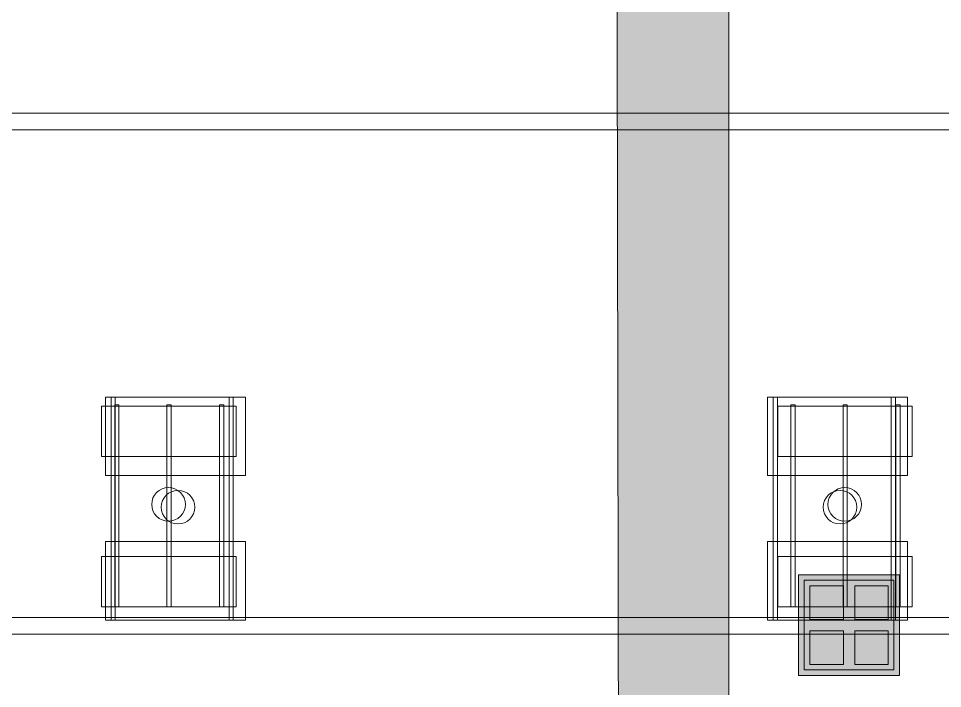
# Model space of a CAD drawing. Header units: inches. Extents: x -10671 to 1761, y -674 to 7170.
# Drawn here: x -3194.6 to -2864.9, y 2515.7 to 2754.8 of the extents above; entities that cross this region are included whole.
import ezdxf

# ---------------------------------------------------------------- set-up
doc = ezdxf.new("R2010")
doc.units = ezdxf.units.IN
doc.header["$LTSCALE"] = 19.2
doc.header["$MEASUREMENT"] = 0
for name, color, linetype, lineweight, true_color in [('DWG-bldg-utility box', 3, 'Continuous', 18, 0x00ff00), ('PDF', 6, 'Continuous', 5, 0xff00ff), ('Venue-Ceiling-HVAC', 7, 'Continuous', 5, 0xbbbbbb), ('Venue-Rigging Steel-High', 7, 'Continuous', 5, 0x800000)]:
    doc.layers.add(name, color=color, linetype=linetype, lineweight=lineweight, true_color=true_color)
doc.layers.add('Venue-Ceiling-Lights', color=7, linetype='Continuous', lineweight=5)
doc.layers.add('Venue-Floor Pockets', color=7, linetype='Continuous', lineweight=5)

# ---------------------------------------------------------------- blocks, each defined once
blk = doc.blocks.new('FLOORBOX')
at = {"layer": 'Venue-Floor Pockets', "linetype": 'Continuous', "lineweight": 0, "true_color": 0xaaaaaa}
blk.add_hatch(color=253, dxfattribs=at).paths.add_polyline_path([(-18, 18), (18, 18), (18, -18), (-18, -18)])
at = {"layer": 'Venue-Floor Pockets', "linetype": 'Continuous', "lineweight": 0, "true_color": 0xbbbbbb}
blk.add_hatch(color=9, dxfattribs=at).paths.add_polyline_path([(-16, 16), (16, 16), (16, -16), (-16, -16)])
at = {"layer": 'Venue-Floor Pockets', "linetype": 'Continuous', "lineweight": 0, "true_color": 0xdddddd}
for points in [[(-14, 14), (-2, 14), (-2, 2), (-14, 2)], [(2, 14), (14, 14), (14, 2), (2, 2)], [(-14, -2), (-2, -2), (-2, -14), (-14, -14)], [(2, -2), (14, -2), (14, -14), (2, -14)]]:
    blk.add_hatch(color=254, dxfattribs=at).paths.add_polyline_path(points)
at = {"layer": 'Venue-Floor Pockets', "color": 7, "linetype": 'Continuous', "lineweight": 5, "flags": 128}
for points in [[(-18, 18), (18, 18), (18, -18), (-18, -18)], [(-16, 16), (16, 16), (16, -16), (-16, -16)], [(-14, 14), (-2, 14), (-2, 2), (-14, 2)], [(2, 14), (14, 14), (14, 2), (2, 2)], [(-14, -2), (-2, -2), (-2, -14), (-14, -14)], [(2, -2), (14, -2), (14, -14), (2, -14)]]:
    blk.add_lwpolyline(points, close=True, dxfattribs=at)
blk = doc.blocks.new('Group-1479-1')
at = {"layer": 'PDF'}
for points, invisible_edges in [([(-2905.7, 2582.54, 398), (-2905.36, 2583.67, 398), (-2904.05, 2585.61, 398), (-2905.7, 2582.54, 398)], 14), ([(-2904.8, 2578.04, 398), (-2905.7, 2582.54, 398), (-2904.05, 2585.61, 398), (-2904.8, 2578.04, 398)], 15), ([(-2904.05, 2585.61, 388), (-2905.36, 2583.67, 388), (-2905.7, 2582.54, 388), (-2904.05, 2585.61, 388)], 13), ([(-2904.05, 2585.61, 388), (-2905.7, 2582.54, 388), (-2904.8, 2578.04, 388), (-2904.05, 2585.61, 388)], 15), ([(-2905.36, 2583.67, 398), (-2904.8, 2584.7, 398), (-2904.05, 2585.61, 398), (-2905.36, 2583.67, 398)], 12), ([(-2904.05, 2585.61, 388), (-2904.8, 2584.7, 388), (-2905.36, 2583.67, 388), (-2904.05, 2585.61, 388)], 12), ([(-2904.8, 2578.04, 398), (-2904.05, 2585.61, 398), (-2895.57, 2585.61, 398), (-2904.8, 2578.04, 398)], 15), ([(-2895.57, 2585.61, 398), (-2894.82, 2578.04, 398), (-2904.8, 2578.04, 398), (-2895.57, 2585.61, 398)], 15), ([(-2904.05, 2585.61, 388), (-2904.8, 2578.04, 388), (-2894.82, 2578.04, 388), (-2904.05, 2585.61, 388)], 15), ([(-2904.05, 2585.61, 398), (-2902.11, 2586.91, 398), (-2899.81, 2587.37, 398), (-2904.05, 2585.61, 398)], 15), ([(-2904.05, 2585.61, 398), (-2899.81, 2587.37, 398), (-2895.57, 2585.61, 398), (-2904.05, 2585.61, 398)], 15), ([(-2899.81, 2587.37, 388), (-2902.11, 2586.91, 388), (-2904.05, 2585.61, 388), (-2899.81, 2587.37, 388)], 15), ([(-2895.57, 2585.61, 388), (-2899.81, 2587.37, 388), (-2904.05, 2585.61, 388), (-2895.57, 2585.61, 388)], 15), ([(-2904.05, 2585.61, 398), (-2903.15, 2586.36, 398), (-2902.11, 2586.91, 398), (-2904.05, 2585.61, 398)], 12), ([(-2902.11, 2586.91, 388), (-2903.15, 2586.36, 388), (-2904.05, 2585.61, 388), (-2902.11, 2586.91, 388)], 12), ([(-2894.82, 2578.04, 388), (-2895.57, 2585.61, 388), (-2904.05, 2585.61, 388), (-2894.82, 2578.04, 388)], 15), ([(-2902.11, 2586.91, 398), (-2900.98, 2587.26, 398), (-2899.81, 2587.37, 398), (-2902.11, 2586.91, 398)], 12), ([(-2899.81, 2587.37, 388), (-2900.98, 2587.26, 388), (-2902.11, 2586.91, 388), (-2899.81, 2587.37, 388)], 12), ([(-2899.81, 2587.37, 398), (-2898.64, 2587.26, 398), (-2896.48, 2586.36, 398), (-2899.81, 2587.37, 398)], 14), ([(-2899.81, 2587.37, 398), (-2896.48, 2586.36, 398), (-2895.57, 2585.61, 398), (-2899.81, 2587.37, 398)], 13), ([(-2896.48, 2586.36, 388), (-2898.64, 2587.26, 388), (-2899.81, 2587.37, 388), (-2896.48, 2586.36, 388)], 13), ([(-2895.57, 2585.61, 388), (-2896.48, 2586.36, 388), (-2899.81, 2587.37, 388), (-2895.57, 2585.61, 388)], 14), ([(-2898.64, 2587.26, 398), (-2897.52, 2586.91, 398), (-2896.48, 2586.36, 398), (-2898.64, 2587.26, 398)], 12), ([(-2896.48, 2586.36, 388), (-2897.52, 2586.91, 388), (-2898.64, 2587.26, 388), (-2896.48, 2586.36, 388)], 12), ([(-2895.57, 2585.61, 398), (-2894.82, 2584.7, 398), (-2894.27, 2583.67, 398), (-2895.57, 2585.61, 398)], 12), ([(-2895.57, 2585.61, 398), (-2894.27, 2583.67, 398), (-2893.93, 2582.54, 398), (-2895.57, 2585.61, 398)], 13), ([(-2895.57, 2585.61, 398), (-2893.93, 2582.54, 398), (-2894.82, 2578.04, 398), (-2895.57, 2585.61, 398)], 15), ([(-2894.27, 2583.67, 388), (-2894.82, 2584.7, 388), (-2895.57, 2585.61, 388), (-2894.27, 2583.67, 388)], 12), ([(-2893.93, 2582.54, 388), (-2894.27, 2583.67, 388), (-2895.57, 2585.61, 388), (-2893.93, 2582.54, 388)], 14), ([(-2894.82, 2578.04, 388), (-2893.93, 2582.54, 388), (-2895.57, 2585.61, 388), (-2894.82, 2578.04, 388)], 15), ([(-2905.7, 2580.2, 398), (-2905.81, 2581.37, 398), (-2905.7, 2582.54, 398), (-2905.7, 2580.2, 398)], 12), ([(-2905.7, 2582.54, 388), (-2905.81, 2581.37, 388), (-2905.7, 2580.2, 388), (-2905.7, 2582.54, 388)], 12), ([(-2904.8, 2578.04, 398), (-2905.7, 2580.2, 398), (-2905.7, 2582.54, 398), (-2904.8, 2578.04, 398)], 15), ([(-2905.7, 2582.54, 388), (-2905.7, 2580.2, 388), (-2904.8, 2578.04, 388), (-2905.7, 2582.54, 388)], 15), ([(-2893.93, 2582.54, 398), (-2893.93, 2580.2, 398), (-2894.82, 2578.04, 398), (-2893.93, 2582.54, 398)], 15), ([(-2894.82, 2578.04, 388), (-2893.93, 2580.2, 388), (-2893.93, 2582.54, 388), (-2894.82, 2578.04, 388)], 15), ([(-2893.93, 2582.54, 398), (-2893.81, 2581.37, 398), (-2893.93, 2580.2, 398), (-2893.93, 2582.54, 398)], 12), ([(-2893.93, 2580.2, 388), (-2893.81, 2581.37, 388), (-2893.93, 2582.54, 388), (-2893.93, 2580.2, 388)], 12), ([(-2904.8, 2578.04, 398), (-2905.36, 2579.07, 398), (-2905.7, 2580.2, 398), (-2904.8, 2578.04, 398)], 12), ([(-2905.7, 2580.2, 388), (-2905.36, 2579.07, 388), (-2904.8, 2578.04, 388), (-2905.7, 2580.2, 388)], 12), ([(-2893.93, 2580.2, 398), (-2894.27, 2579.07, 398), (-2894.82, 2578.04, 398), (-2893.93, 2580.2, 398)], 12), ([(-2894.82, 2578.04, 388), (-2894.27, 2579.07, 388), (-2893.93, 2580.2, 388), (-2894.82, 2578.04, 388)], 12), ([(-2903.15, 2576.38, 398), (-2904.05, 2577.13, 398), (-2904.8, 2578.04, 398), (-2903.15, 2576.38, 398)], 12), ([(-2899.81, 2575.37, 398), (-2903.15, 2576.38, 398), (-2904.8, 2578.04, 398), (-2899.81, 2575.37, 398)], 15), ([(-2894.82, 2578.04, 398), (-2899.81, 2575.37, 398), (-2904.8, 2578.04, 398), (-2894.82, 2578.04, 398)], 15), ([(-2904.8, 2578.04, 388), (-2904.05, 2577.13, 388), (-2903.15, 2576.38, 388), (-2904.8, 2578.04, 388)], 12), ([(-2904.8, 2578.04, 388), (-2903.15, 2576.38, 388), (-2899.81, 2575.37, 388), (-2904.8, 2578.04, 388)], 15), ([(-2904.8, 2578.04, 388), (-2899.81, 2575.37, 388), (-2894.82, 2578.04, 388), (-2904.8, 2578.04, 388)], 15), ([(-2899.81, 2575.37, 398), (-2902.11, 2575.83, 398), (-2903.15, 2576.38, 398), (-2899.81, 2575.37, 398)], 13), ([(-2903.15, 2576.38, 388), (-2902.11, 2575.83, 388), (-2899.81, 2575.37, 388), (-2903.15, 2576.38, 388)], 14), ([(-2899.81, 2575.37, 398), (-2900.98, 2575.49, 398), (-2902.11, 2575.83, 398), (-2899.81, 2575.37, 398)], 12), ([(-2902.11, 2575.83, 388), (-2900.98, 2575.49, 388), (-2899.81, 2575.37, 388), (-2902.11, 2575.83, 388)], 12), ([(-2894.82, 2578.04, 398), (-2896.48, 2576.38, 398), (-2899.81, 2575.37, 398), (-2894.82, 2578.04, 398)], 15), ([(-2899.81, 2575.37, 388), (-2896.48, 2576.38, 388), (-2894.82, 2578.04, 388), (-2899.81, 2575.37, 388)], 15), ([(-2896.48, 2576.38, 398), (-2898.64, 2575.49, 398), (-2899.81, 2575.37, 398), (-2896.48, 2576.38, 398)], 13), ([(-2899.81, 2575.37, 388), (-2898.64, 2575.49, 388), (-2896.48, 2576.38, 388), (-2899.81, 2575.37, 388)], 14), ([(-2896.48, 2576.38, 398), (-2897.52, 2575.83, 398), (-2898.64, 2575.49, 398), (-2896.48, 2576.38, 398)], 12), ([(-2898.64, 2575.49, 388), (-2897.52, 2575.83, 388), (-2896.48, 2576.38, 388), (-2898.64, 2575.49, 388)], 12), ([(-2894.82, 2578.04, 398), (-2895.57, 2577.13, 398), (-2896.48, 2576.38, 398), (-2894.82, 2578.04, 398)], 12), ([(-2896.48, 2576.38, 388), (-2895.57, 2577.13, 388), (-2894.82, 2578.04, 388), (-2896.48, 2576.38, 388)], 12)]:
    blk.add_3dface(points, dxfattribs=dict(at, invisible_edges=invisible_edges))
for points in [[(-2904.8, 2584.7, 388), (-2904.8, 2584.7, 398), (-2904.05, 2585.61, 398), (-2904.05, 2585.61, 388)], [(-2904.05, 2585.61, 388), (-2904.05, 2585.61, 398), (-2903.15, 2586.36, 398), (-2903.15, 2586.36, 388)], [(-2903.15, 2586.36, 388), (-2903.15, 2586.36, 398), (-2902.11, 2586.91, 398), (-2902.11, 2586.91, 388)], [(-2902.11, 2586.91, 388), (-2902.11, 2586.91, 398), (-2900.98, 2587.26, 398), (-2900.98, 2587.26, 388)], [(-2900.98, 2587.26, 388), (-2900.98, 2587.26, 398), (-2899.81, 2587.37, 398), (-2899.81, 2587.37, 388)], [(-2899.81, 2587.37, 388), (-2899.81, 2587.37, 398), (-2898.64, 2587.26, 398), (-2898.64, 2587.26, 388)], [(-2898.64, 2587.26, 388), (-2898.64, 2587.26, 398), (-2897.52, 2586.91, 398), (-2897.52, 2586.91, 388)], [(-2897.52, 2586.91, 388), (-2897.52, 2586.91, 398), (-2896.48, 2586.36, 398), (-2896.48, 2586.36, 388)], [(-2896.48, 2586.36, 388), (-2896.48, 2586.36, 398), (-2895.57, 2585.61, 398), (-2895.57, 2585.61, 388)], [(-2895.57, 2585.61, 388), (-2895.57, 2585.61, 398), (-2894.82, 2584.7, 398), (-2894.82, 2584.7, 388)], [(-2905.81, 2581.37, 388), (-2905.81, 2581.37, 398), (-2905.7, 2582.54, 398), (-2905.7, 2582.54, 388)], [(-2905.7, 2582.54, 388), (-2905.7, 2582.54, 398), (-2905.36, 2583.67, 398), (-2905.36, 2583.67, 388)], [(-2905.36, 2583.67, 388), (-2905.36, 2583.67, 398), (-2904.8, 2584.7, 398), (-2904.8, 2584.7, 388)], [(-2894.82, 2584.7, 388), (-2894.82, 2584.7, 398), (-2894.27, 2583.67, 398), (-2894.27, 2583.67, 388)], [(-2894.27, 2583.67, 388), (-2894.27, 2583.67, 398), (-2893.93, 2582.54, 398), (-2893.93, 2582.54, 388)], [(-2893.93, 2582.54, 388), (-2893.93, 2582.54, 398), (-2893.81, 2581.37, 398), (-2893.81, 2581.37, 388)], [(-2905.7, 2580.2, 388), (-2905.7, 2580.2, 398), (-2905.81, 2581.37, 398), (-2905.81, 2581.37, 388)], [(-2905.36, 2579.07, 388), (-2905.36, 2579.07, 398), (-2905.7, 2580.2, 398), (-2905.7, 2580.2, 388)], [(-2904.8, 2578.04, 388), (-2904.8, 2578.04, 398), (-2905.36, 2579.07, 398), (-2905.36, 2579.07, 388)], [(-2894.27, 2579.07, 388), (-2894.27, 2579.07, 398), (-2894.82, 2578.04, 398), (-2894.82, 2578.04, 388)], [(-2893.93, 2580.2, 388), (-2893.93, 2580.2, 398), (-2894.27, 2579.07, 398), (-2894.27, 2579.07, 388)], [(-2893.81, 2581.37, 388), (-2893.81, 2581.37, 398), (-2893.93, 2580.2, 398), (-2893.93, 2580.2, 388)], [(-2904.05, 2577.13, 388), (-2904.05, 2577.13, 398), (-2904.8, 2578.04, 398), (-2904.8, 2578.04, 388)], [(-2903.15, 2576.38, 388), (-2903.15, 2576.38, 398), (-2904.05, 2577.13, 398), (-2904.05, 2577.13, 388)], [(-2902.11, 2575.83, 388), (-2902.11, 2575.83, 398), (-2903.15, 2576.38, 398), (-2903.15, 2576.38, 388)], [(-2900.98, 2575.49, 388), (-2900.98, 2575.49, 398), (-2902.11, 2575.83, 398), (-2902.11, 2575.83, 388)], [(-2899.81, 2575.37, 388), (-2899.81, 2575.37, 398), (-2900.98, 2575.49, 398), (-2900.98, 2575.49, 388)], [(-2898.64, 2575.49, 388), (-2898.64, 2575.49, 398), (-2899.81, 2575.37, 398), (-2899.81, 2575.37, 388)], [(-2897.52, 2575.83, 388), (-2897.52, 2575.83, 398), (-2898.64, 2575.49, 398), (-2898.64, 2575.49, 388)], [(-2896.48, 2576.38, 388), (-2896.48, 2576.38, 398), (-2897.52, 2575.83, 398), (-2897.52, 2575.83, 388)], [(-2895.57, 2577.13, 388), (-2895.57, 2577.13, 398), (-2896.48, 2576.38, 398), (-2896.48, 2576.38, 388)], [(-2894.82, 2578.04, 388), (-2894.82, 2578.04, 398), (-2895.57, 2577.13, 398), (-2895.57, 2577.13, 388)]]:
    blk.add_3dface(points, dxfattribs=at)
blk = doc.blocks.new('Group-1480-1')
at = {"layer": 'PDF'}
for points in [[(-2923.69, 2616.47, 393.91), (-2923.69, 2616.47, 397.91), (-2875.69, 2616.47, 397.91), (-2875.69, 2616.47, 393.91)], [(-2923.69, 2598.47, 393.91), (-2923.69, 2598.47, 397.91), (-2923.69, 2616.47, 397.91), (-2923.69, 2616.47, 393.91)], [(-2875.69, 2616.47, 397.91), (-2923.69, 2616.47, 397.91), (-2923.69, 2598.47, 397.91), (-2875.69, 2598.47, 397.91)], [(-2875.69, 2598.47, 393.91), (-2923.69, 2598.47, 393.91), (-2923.69, 2616.47, 393.91), (-2875.69, 2616.47, 393.91)], [(-2875.69, 2616.47, 393.91), (-2875.69, 2616.47, 397.91), (-2875.69, 2598.47, 397.91), (-2875.69, 2598.47, 393.91)], [(-2875.69, 2598.47, 393.91), (-2875.69, 2598.47, 397.91), (-2923.69, 2598.47, 397.91), (-2923.69, 2598.47, 393.91)]]:
    blk.add_3dface(points, dxfattribs=at)
blk = doc.blocks.new('Group-1481-1')
at = {"layer": 'PDF'}
for points in [[(-2881.58, 2616.87, 397.97), (-2881.58, 2616.87, 398.97), (-2880.08, 2616.87, 398.97), (-2880.08, 2616.87, 397.97)], [(-2881.58, 2544.87, 397.97), (-2881.58, 2544.87, 398.97), (-2881.58, 2616.87, 398.97), (-2881.58, 2616.87, 397.97)], [(-2880.08, 2616.87, 398.97), (-2881.58, 2616.87, 398.97), (-2881.58, 2544.87, 398.97), (-2880.08, 2544.87, 398.97)], [(-2880.08, 2544.87, 397.97), (-2881.58, 2544.87, 397.97), (-2881.58, 2616.87, 397.97), (-2880.08, 2616.87, 397.97)], [(-2880.08, 2616.87, 397.97), (-2880.08, 2616.87, 398.97), (-2880.08, 2544.87, 398.97), (-2880.08, 2544.87, 397.97)], [(-2880.08, 2544.87, 397.97), (-2880.08, 2544.87, 398.97), (-2881.58, 2544.87, 398.97), (-2881.58, 2544.87, 397.97)]]:
    blk.add_3dface(points, dxfattribs=at)
blk = doc.blocks.new('Group-1482-1')
at = {"layer": 'PDF'}
for points in [[(-2900.4, 2616.87, 397.97), (-2900.4, 2616.87, 398.97), (-2898.9, 2616.87, 398.97), (-2898.9, 2616.87, 397.97)], [(-2900.4, 2544.87, 397.97), (-2900.4, 2544.87, 398.97), (-2900.4, 2616.87, 398.97), (-2900.4, 2616.87, 397.97)], [(-2898.9, 2616.87, 398.97), (-2900.4, 2616.87, 398.97), (-2900.4, 2544.87, 398.97), (-2898.9, 2544.87, 398.97)], [(-2898.9, 2544.87, 397.97), (-2900.4, 2544.87, 397.97), (-2900.4, 2616.87, 397.97), (-2898.9, 2616.87, 397.97)], [(-2898.9, 2616.87, 397.97), (-2898.9, 2616.87, 398.97), (-2898.9, 2544.87, 398.97), (-2898.9, 2544.87, 397.97)], [(-2898.9, 2544.87, 397.97), (-2898.9, 2544.87, 398.97), (-2900.4, 2544.87, 398.97), (-2900.4, 2544.87, 397.97)]]:
    blk.add_3dface(points, dxfattribs=at)
blk = doc.blocks.new('Group-1483-1')
at = {"layer": 'PDF'}
for points in [[(-2919, 2616.87, 397.97), (-2919, 2616.87, 398.97), (-2917.5, 2616.87, 398.97), (-2917.5, 2616.87, 397.97)], [(-2919, 2544.87, 397.97), (-2919, 2544.87, 398.97), (-2919, 2616.87, 398.97), (-2919, 2616.87, 397.97)], [(-2917.5, 2616.87, 398.97), (-2919, 2616.87, 398.97), (-2919, 2544.87, 398.97), (-2917.5, 2544.87, 398.97)], [(-2917.5, 2544.87, 397.97), (-2919, 2544.87, 397.97), (-2919, 2616.87, 397.97), (-2917.5, 2616.87, 397.97)], [(-2917.5, 2616.87, 397.97), (-2917.5, 2616.87, 398.97), (-2917.5, 2544.87, 398.97), (-2917.5, 2544.87, 397.97)], [(-2917.5, 2544.87, 397.97), (-2917.5, 2544.87, 398.97), (-2919, 2544.87, 398.97), (-2919, 2544.87, 397.97)]]:
    blk.add_3dface(points, dxfattribs=at)
blk = doc.blocks.new('Group-1484-1')
at = {"layer": 'PDF'}
for points in [[(-2923.69, 2562.84, 393.91), (-2923.69, 2562.84, 397.91), (-2875.69, 2562.84, 397.91), (-2875.69, 2562.84, 393.91)], [(-2923.69, 2544.84, 393.91), (-2923.69, 2544.84, 397.91), (-2923.69, 2562.84, 397.91), (-2923.69, 2562.84, 393.91)], [(-2875.69, 2562.84, 397.91), (-2923.69, 2562.84, 397.91), (-2923.69, 2544.84, 397.91), (-2875.69, 2544.84, 397.91)], [(-2875.69, 2544.84, 393.91), (-2923.69, 2544.84, 393.91), (-2923.69, 2562.84, 393.91), (-2875.69, 2562.84, 393.91)], [(-2875.69, 2562.84, 393.91), (-2875.69, 2562.84, 397.91), (-2875.69, 2544.84, 397.91), (-2875.69, 2544.84, 393.91)], [(-2875.69, 2544.84, 393.91), (-2875.69, 2544.84, 397.91), (-2923.69, 2544.84, 397.91), (-2923.69, 2544.84, 393.91)]]:
    blk.add_3dface(points, dxfattribs=at)
blk = doc.blocks.new('Group-1485-1')
at = {"layer": 'PDF'}
for name in ['Group-1480-1', 'Group-1483-1', 'Group-1482-1', 'Group-1481-1', 'Group-1479-1', 'Group-1484-1']:
    blk.add_blockref(name, (0, 0), dxfattribs=at)
blk = doc.blocks.new('Group-1563-1')
at = {"layer": 'PDF'}
for points, invisible_edges in [([(-3142.25, 2587.26, 388), (-3145.32, 2585.61, 388), (-3146.96, 2582.54, 388), (-3142.25, 2587.26, 388)], 15), ([(-3136.83, 2585.61, 388), (-3142.25, 2587.26, 388), (-3146.96, 2582.54, 388), (-3136.83, 2585.61, 388)], 15), ([(-3146.96, 2582.54, 398), (-3146.62, 2583.67, 398), (-3145.32, 2585.61, 398), (-3146.96, 2582.54, 398)], 14), ([(-3146.07, 2578.04, 398), (-3146.96, 2582.54, 398), (-3145.32, 2585.61, 398), (-3146.07, 2578.04, 398)], 15), ([(-3145.32, 2585.61, 388), (-3146.62, 2583.67, 388), (-3146.96, 2582.54, 388), (-3145.32, 2585.61, 388)], 13), ([(-3136.09, 2578.04, 388), (-3136.83, 2585.61, 388), (-3146.96, 2582.54, 388), (-3136.09, 2578.04, 388)], 15), ([(-3146.62, 2583.67, 398), (-3146.07, 2584.7, 398), (-3145.32, 2585.61, 398), (-3146.62, 2583.67, 398)], 12), ([(-3145.32, 2585.61, 388), (-3146.07, 2584.7, 388), (-3146.62, 2583.67, 388), (-3145.32, 2585.61, 388)], 12), ([(-3146.07, 2578.04, 398), (-3145.32, 2585.61, 398), (-3135.19, 2582.54, 398), (-3146.07, 2578.04, 398)], 15), ([(-3145.32, 2585.61, 398), (-3143.37, 2586.91, 398), (-3139.91, 2587.26, 398), (-3145.32, 2585.61, 398)], 15), ([(-3145.32, 2585.61, 398), (-3139.91, 2587.26, 398), (-3135.19, 2582.54, 398), (-3145.32, 2585.61, 398)], 15), ([(-3142.25, 2587.26, 388), (-3143.37, 2586.91, 388), (-3145.32, 2585.61, 388), (-3142.25, 2587.26, 388)], 14), ([(-3145.32, 2585.61, 398), (-3144.41, 2586.36, 398), (-3143.37, 2586.91, 398), (-3145.32, 2585.61, 398)], 12), ([(-3143.37, 2586.91, 388), (-3144.41, 2586.36, 388), (-3145.32, 2585.61, 388), (-3143.37, 2586.91, 388)], 12), ([(-3143.37, 2586.91, 398), (-3142.25, 2587.26, 398), (-3139.91, 2587.26, 398), (-3143.37, 2586.91, 398)], 14), ([(-3142.25, 2587.26, 398), (-3141.08, 2587.37, 398), (-3139.91, 2587.26, 398), (-3142.25, 2587.26, 398)], 12), ([(-3139.91, 2587.26, 388), (-3141.08, 2587.37, 388), (-3142.25, 2587.26, 388), (-3139.91, 2587.26, 388)], 12), ([(-3138.78, 2586.91, 388), (-3139.91, 2587.26, 388), (-3142.25, 2587.26, 388), (-3138.78, 2586.91, 388)], 14), ([(-3136.83, 2585.61, 388), (-3138.78, 2586.91, 388), (-3142.25, 2587.26, 388), (-3136.83, 2585.61, 388)], 15), ([(-3139.91, 2587.26, 398), (-3138.78, 2586.91, 398), (-3136.83, 2585.61, 398), (-3139.91, 2587.26, 398)], 14), ([(-3139.91, 2587.26, 398), (-3136.83, 2585.61, 398), (-3135.19, 2582.54, 398), (-3139.91, 2587.26, 398)], 15), ([(-3138.78, 2586.91, 398), (-3137.74, 2586.36, 398), (-3136.83, 2585.61, 398), (-3138.78, 2586.91, 398)], 12), ([(-3136.83, 2585.61, 388), (-3137.74, 2586.36, 388), (-3138.78, 2586.91, 388), (-3136.83, 2585.61, 388)], 12), ([(-3136.83, 2585.61, 398), (-3136.09, 2584.7, 398), (-3135.53, 2583.67, 398), (-3136.83, 2585.61, 398)], 12), ([(-3136.83, 2585.61, 398), (-3135.53, 2583.67, 398), (-3135.19, 2582.54, 398), (-3136.83, 2585.61, 398)], 13), ([(-3135.53, 2583.67, 388), (-3136.09, 2584.7, 388), (-3136.83, 2585.61, 388), (-3135.53, 2583.67, 388)], 12), ([(-3135.19, 2582.54, 388), (-3135.53, 2583.67, 388), (-3136.83, 2585.61, 388), (-3135.19, 2582.54, 388)], 14), ([(-3136.09, 2578.04, 388), (-3135.19, 2582.54, 388), (-3136.83, 2585.61, 388), (-3136.09, 2578.04, 388)], 15), ([(-3146.96, 2580.2, 398), (-3147.08, 2581.37, 398), (-3146.96, 2582.54, 398), (-3146.96, 2580.2, 398)], 12), ([(-3146.96, 2582.54, 388), (-3147.08, 2581.37, 388), (-3146.96, 2580.2, 388), (-3146.96, 2582.54, 388)], 12), ([(-3146.07, 2578.04, 398), (-3146.96, 2580.2, 398), (-3146.96, 2582.54, 398), (-3146.07, 2578.04, 398)], 15), ([(-3146.96, 2582.54, 388), (-3146.96, 2580.2, 388), (-3146.07, 2578.04, 388), (-3146.96, 2582.54, 388)], 15), ([(-3146.96, 2582.54, 388), (-3146.07, 2578.04, 388), (-3144.41, 2576.38, 388), (-3146.96, 2582.54, 388)], 15), ([(-3146.96, 2582.54, 388), (-3144.41, 2576.38, 388), (-3136.09, 2578.04, 388), (-3146.96, 2582.54, 388)], 15), ([(-3135.19, 2582.54, 398), (-3137.74, 2576.38, 398), (-3146.07, 2578.04, 398), (-3135.19, 2582.54, 398)], 15), ([(-3135.19, 2582.54, 398), (-3136.09, 2578.04, 398), (-3137.74, 2576.38, 398), (-3135.19, 2582.54, 398)], 15), ([(-3135.19, 2582.54, 398), (-3135.19, 2580.2, 398), (-3136.09, 2578.04, 398), (-3135.19, 2582.54, 398)], 15), ([(-3136.09, 2578.04, 388), (-3135.19, 2580.2, 388), (-3135.19, 2582.54, 388), (-3136.09, 2578.04, 388)], 15), ([(-3135.19, 2582.54, 398), (-3135.08, 2581.37, 398), (-3135.19, 2580.2, 398), (-3135.19, 2582.54, 398)], 12), ([(-3135.19, 2580.2, 388), (-3135.08, 2581.37, 388), (-3135.19, 2582.54, 388), (-3135.19, 2580.2, 388)], 12), ([(-3146.07, 2578.04, 398), (-3146.62, 2579.07, 398), (-3146.96, 2580.2, 398), (-3146.07, 2578.04, 398)], 12), ([(-3146.96, 2580.2, 388), (-3146.62, 2579.07, 388), (-3146.07, 2578.04, 388), (-3146.96, 2580.2, 388)], 12), ([(-3135.19, 2580.2, 398), (-3135.53, 2579.07, 398), (-3136.09, 2578.04, 398), (-3135.19, 2580.2, 398)], 12), ([(-3136.09, 2578.04, 388), (-3135.53, 2579.07, 388), (-3135.19, 2580.2, 388), (-3136.09, 2578.04, 388)], 12), ([(-3144.41, 2576.38, 398), (-3145.32, 2577.13, 398), (-3146.07, 2578.04, 398), (-3144.41, 2576.38, 398)], 12), ([(-3142.25, 2575.49, 398), (-3144.41, 2576.38, 398), (-3146.07, 2578.04, 398), (-3142.25, 2575.49, 398)], 15), ([(-3137.74, 2576.38, 398), (-3142.25, 2575.49, 398), (-3146.07, 2578.04, 398), (-3137.74, 2576.38, 398)], 15), ([(-3146.07, 2578.04, 388), (-3145.32, 2577.13, 388), (-3144.41, 2576.38, 388), (-3146.07, 2578.04, 388)], 12), ([(-3144.41, 2576.38, 388), (-3139.91, 2575.49, 388), (-3136.09, 2578.04, 388), (-3144.41, 2576.38, 388)], 15), ([(-3142.25, 2575.49, 398), (-3143.37, 2575.83, 398), (-3144.41, 2576.38, 398), (-3142.25, 2575.49, 398)], 12), ([(-3144.41, 2576.38, 388), (-3143.37, 2575.83, 388), (-3142.25, 2575.49, 388), (-3144.41, 2576.38, 388)], 12), ([(-3144.41, 2576.38, 388), (-3142.25, 2575.49, 388), (-3139.91, 2575.49, 388), (-3144.41, 2576.38, 388)], 15), ([(-3137.74, 2576.38, 398), (-3139.91, 2575.49, 398), (-3142.25, 2575.49, 398), (-3137.74, 2576.38, 398)], 15), ([(-3139.91, 2575.49, 398), (-3141.08, 2575.37, 398), (-3142.25, 2575.49, 398), (-3139.91, 2575.49, 398)], 12), ([(-3142.25, 2575.49, 388), (-3141.08, 2575.37, 388), (-3139.91, 2575.49, 388), (-3142.25, 2575.49, 388)], 12), ([(-3139.91, 2575.49, 388), (-3137.74, 2576.38, 388), (-3136.09, 2578.04, 388), (-3139.91, 2575.49, 388)], 15), ([(-3137.74, 2576.38, 398), (-3138.78, 2575.83, 398), (-3139.91, 2575.49, 398), (-3137.74, 2576.38, 398)], 12), ([(-3139.91, 2575.49, 388), (-3138.78, 2575.83, 388), (-3137.74, 2576.38, 388), (-3139.91, 2575.49, 388)], 12), ([(-3136.09, 2578.04, 398), (-3136.83, 2577.13, 398), (-3137.74, 2576.38, 398), (-3136.09, 2578.04, 398)], 12), ([(-3137.74, 2576.38, 388), (-3136.83, 2577.13, 388), (-3136.09, 2578.04, 388), (-3137.74, 2576.38, 388)], 12)]:
    blk.add_3dface(points, dxfattribs=dict(at, invisible_edges=invisible_edges))
for points in [[(-3146.07, 2584.7, 388), (-3146.07, 2584.7, 398), (-3145.32, 2585.61, 398), (-3145.32, 2585.61, 388)], [(-3145.32, 2585.61, 388), (-3145.32, 2585.61, 398), (-3144.41, 2586.36, 398), (-3144.41, 2586.36, 388)], [(-3144.41, 2586.36, 388), (-3144.41, 2586.36, 398), (-3143.37, 2586.91, 398), (-3143.37, 2586.91, 388)], [(-3143.37, 2586.91, 388), (-3143.37, 2586.91, 398), (-3142.25, 2587.26, 398), (-3142.25, 2587.26, 388)], [(-3142.25, 2587.26, 388), (-3142.25, 2587.26, 398), (-3141.08, 2587.37, 398), (-3141.08, 2587.37, 388)], [(-3141.08, 2587.37, 388), (-3141.08, 2587.37, 398), (-3139.91, 2587.26, 398), (-3139.91, 2587.26, 388)], [(-3139.91, 2587.26, 388), (-3139.91, 2587.26, 398), (-3138.78, 2586.91, 398), (-3138.78, 2586.91, 388)], [(-3138.78, 2586.91, 388), (-3138.78, 2586.91, 398), (-3137.74, 2586.36, 398), (-3137.74, 2586.36, 388)], [(-3137.74, 2586.36, 388), (-3137.74, 2586.36, 398), (-3136.83, 2585.61, 398), (-3136.83, 2585.61, 388)], [(-3136.83, 2585.61, 388), (-3136.83, 2585.61, 398), (-3136.09, 2584.7, 398), (-3136.09, 2584.7, 388)], [(-3147.08, 2581.37, 388), (-3147.08, 2581.37, 398), (-3146.96, 2582.54, 398), (-3146.96, 2582.54, 388)], [(-3146.96, 2582.54, 388), (-3146.96, 2582.54, 398), (-3146.62, 2583.67, 398), (-3146.62, 2583.67, 388)], [(-3146.62, 2583.67, 388), (-3146.62, 2583.67, 398), (-3146.07, 2584.7, 398), (-3146.07, 2584.7, 388)], [(-3136.09, 2584.7, 388), (-3136.09, 2584.7, 398), (-3135.53, 2583.67, 398), (-3135.53, 2583.67, 388)], [(-3135.53, 2583.67, 388), (-3135.53, 2583.67, 398), (-3135.19, 2582.54, 398), (-3135.19, 2582.54, 388)], [(-3135.19, 2582.54, 388), (-3135.19, 2582.54, 398), (-3135.08, 2581.37, 398), (-3135.08, 2581.37, 388)], [(-3146.96, 2580.2, 388), (-3146.96, 2580.2, 398), (-3147.08, 2581.37, 398), (-3147.08, 2581.37, 388)], [(-3146.62, 2579.07, 388), (-3146.62, 2579.07, 398), (-3146.96, 2580.2, 398), (-3146.96, 2580.2, 388)], [(-3146.07, 2578.04, 388), (-3146.07, 2578.04, 398), (-3146.62, 2579.07, 398), (-3146.62, 2579.07, 388)], [(-3135.53, 2579.07, 388), (-3135.53, 2579.07, 398), (-3136.09, 2578.04, 398), (-3136.09, 2578.04, 388)], [(-3135.19, 2580.2, 388), (-3135.19, 2580.2, 398), (-3135.53, 2579.07, 398), (-3135.53, 2579.07, 388)], [(-3135.08, 2581.37, 388), (-3135.08, 2581.37, 398), (-3135.19, 2580.2, 398), (-3135.19, 2580.2, 388)], [(-3145.32, 2577.13, 388), (-3145.32, 2577.13, 398), (-3146.07, 2578.04, 398), (-3146.07, 2578.04, 388)], [(-3144.41, 2576.38, 388), (-3144.41, 2576.38, 398), (-3145.32, 2577.13, 398), (-3145.32, 2577.13, 388)], [(-3143.37, 2575.83, 388), (-3143.37, 2575.83, 398), (-3144.41, 2576.38, 398), (-3144.41, 2576.38, 388)], [(-3142.25, 2575.49, 388), (-3142.25, 2575.49, 398), (-3143.37, 2575.83, 398), (-3143.37, 2575.83, 388)], [(-3141.08, 2575.37, 388), (-3141.08, 2575.37, 398), (-3142.25, 2575.49, 398), (-3142.25, 2575.49, 388)], [(-3139.91, 2575.49, 388), (-3139.91, 2575.49, 398), (-3141.08, 2575.37, 398), (-3141.08, 2575.37, 388)], [(-3138.78, 2575.83, 388), (-3138.78, 2575.83, 398), (-3139.91, 2575.49, 398), (-3139.91, 2575.49, 388)], [(-3137.74, 2576.38, 388), (-3137.74, 2576.38, 398), (-3138.78, 2575.83, 398), (-3138.78, 2575.83, 388)], [(-3136.83, 2577.13, 388), (-3136.83, 2577.13, 398), (-3137.74, 2576.38, 398), (-3137.74, 2576.38, 388)], [(-3136.09, 2578.04, 388), (-3136.09, 2578.04, 398), (-3136.83, 2577.13, 398), (-3136.83, 2577.13, 388)]]:
    blk.add_3dface(points, dxfattribs=at)
blk = doc.blocks.new('Group-1564-1')
at = {"layer": 'PDF'}
for points in [[(-3164.95, 2616.47, 393.91), (-3164.95, 2616.47, 397.91), (-3116.95, 2616.47, 397.91), (-3116.95, 2616.47, 393.91)], [(-3164.95, 2598.47, 393.91), (-3164.95, 2598.47, 397.91), (-3164.95, 2616.47, 397.91), (-3164.95, 2616.47, 393.91)], [(-3116.95, 2616.47, 397.91), (-3164.95, 2616.47, 397.91), (-3164.95, 2598.47, 397.91), (-3116.95, 2598.47, 397.91)], [(-3116.95, 2598.47, 393.91), (-3164.95, 2598.47, 393.91), (-3164.95, 2616.47, 393.91), (-3116.95, 2616.47, 393.91)], [(-3116.95, 2616.47, 393.91), (-3116.95, 2616.47, 397.91), (-3116.95, 2598.47, 397.91), (-3116.95, 2598.47, 393.91)], [(-3116.95, 2598.47, 393.91), (-3116.95, 2598.47, 397.91), (-3164.95, 2598.47, 397.91), (-3164.95, 2598.47, 393.91)]]:
    blk.add_3dface(points, dxfattribs=at)
blk = doc.blocks.new('Group-1565-1')
at = {"layer": 'PDF'}
for points in [[(-3122.85, 2616.87, 397.97), (-3122.85, 2616.87, 398.97), (-3121.35, 2616.87, 398.97), (-3121.35, 2616.87, 397.97)], [(-3122.85, 2544.87, 397.97), (-3122.85, 2544.87, 398.97), (-3122.85, 2616.87, 398.97), (-3122.85, 2616.87, 397.97)], [(-3121.35, 2616.87, 398.97), (-3122.85, 2616.87, 398.97), (-3122.85, 2544.87, 398.97), (-3121.35, 2544.87, 398.97)], [(-3121.35, 2544.87, 397.97), (-3122.85, 2544.87, 397.97), (-3122.85, 2616.87, 397.97), (-3121.35, 2616.87, 397.97)], [(-3121.35, 2616.87, 397.97), (-3121.35, 2616.87, 398.97), (-3121.35, 2544.87, 398.97), (-3121.35, 2544.87, 397.97)], [(-3121.35, 2544.87, 397.97), (-3121.35, 2544.87, 398.97), (-3122.85, 2544.87, 398.97), (-3122.85, 2544.87, 397.97)]]:
    blk.add_3dface(points, dxfattribs=at)
blk = doc.blocks.new('Group-1566-1')
at = {"layer": 'PDF'}
for points in [[(-3141.67, 2616.87, 397.97), (-3141.67, 2616.87, 398.97), (-3140.17, 2616.87, 398.97), (-3140.17, 2616.87, 397.97)], [(-3141.67, 2544.87, 397.97), (-3141.67, 2544.87, 398.97), (-3141.67, 2616.87, 398.97), (-3141.67, 2616.87, 397.97)], [(-3140.17, 2616.87, 398.97), (-3141.67, 2616.87, 398.97), (-3141.67, 2544.87, 398.97), (-3140.17, 2544.87, 398.97)], [(-3140.17, 2544.87, 397.97), (-3141.67, 2544.87, 397.97), (-3141.67, 2616.87, 397.97), (-3140.17, 2616.87, 397.97)], [(-3140.17, 2616.87, 397.97), (-3140.17, 2616.87, 398.97), (-3140.17, 2544.87, 398.97), (-3140.17, 2544.87, 397.97)], [(-3140.17, 2544.87, 397.97), (-3140.17, 2544.87, 398.97), (-3141.67, 2544.87, 398.97), (-3141.67, 2544.87, 397.97)]]:
    blk.add_3dface(points, dxfattribs=at)
blk = doc.blocks.new('Group-1567-1')
at = {"layer": 'PDF'}
for points in [[(-3160.26, 2616.87, 397.97), (-3160.26, 2616.87, 398.97), (-3158.76, 2616.87, 398.97), (-3158.76, 2616.87, 397.97)], [(-3160.26, 2544.87, 397.97), (-3160.26, 2544.87, 398.97), (-3160.26, 2616.87, 398.97), (-3160.26, 2616.87, 397.97)], [(-3158.76, 2616.87, 398.97), (-3160.26, 2616.87, 398.97), (-3160.26, 2544.87, 398.97), (-3158.76, 2544.87, 398.97)], [(-3158.76, 2544.87, 397.97), (-3160.26, 2544.87, 397.97), (-3160.26, 2616.87, 397.97), (-3158.76, 2616.87, 397.97)], [(-3158.76, 2616.87, 397.97), (-3158.76, 2616.87, 398.97), (-3158.76, 2544.87, 398.97), (-3158.76, 2544.87, 397.97)], [(-3158.76, 2544.87, 397.97), (-3158.76, 2544.87, 398.97), (-3160.26, 2544.87, 398.97), (-3160.26, 2544.87, 397.97)]]:
    blk.add_3dface(points, dxfattribs=at)
blk = doc.blocks.new('Group-1568-1')
at = {"layer": 'PDF'}
for points in [[(-3164.95, 2562.84, 393.91), (-3164.95, 2562.84, 397.91), (-3116.95, 2562.84, 397.91), (-3116.95, 2562.84, 393.91)], [(-3164.95, 2544.84, 393.91), (-3164.95, 2544.84, 397.91), (-3164.95, 2562.84, 397.91), (-3164.95, 2562.84, 393.91)], [(-3116.95, 2562.84, 397.91), (-3164.95, 2562.84, 397.91), (-3164.95, 2544.84, 397.91), (-3116.95, 2544.84, 397.91)], [(-3116.95, 2544.84, 393.91), (-3164.95, 2544.84, 393.91), (-3164.95, 2562.84, 393.91), (-3116.95, 2562.84, 393.91)], [(-3116.95, 2562.84, 393.91), (-3116.95, 2562.84, 397.91), (-3116.95, 2544.84, 397.91), (-3116.95, 2544.84, 393.91)], [(-3116.95, 2544.84, 393.91), (-3116.95, 2544.84, 397.91), (-3164.95, 2544.84, 397.91), (-3164.95, 2544.84, 393.91)]]:
    blk.add_3dface(points, dxfattribs=at)
blk = doc.blocks.new('Group-1569-1')
at = {"layer": 'PDF'}
for name in ['Group-1564-1', 'Group-1567-1', 'Group-1566-1', 'Group-1565-1', 'Group-1563-1', 'Group-1568-1']:
    blk.add_blockref(name, (0, 0), dxfattribs=at)
blk = doc.blocks.new('Group-2732-1')
at = {"layer": 'Venue-Ceiling-Lights', "color": 7, "linetype": 'Continuous', "lineweight": 5, "flags": 128}
for points in [[(-3163.62, 2619.68), (-3113.62, 2619.68), (-3113.62, 2591.68), (-3163.62, 2591.68)], [(-3161.56, 2619.68), (-3160.06, 2619.68), (-3160.06, 2540.09), (-3161.56, 2540.09)], [(-3119.47, 2619.68), (-3117.97, 2619.68), (-3117.97, 2540.09), (-3119.47, 2540.09)], [(-3163.62, 2568.09), (-3113.62, 2568.09), (-3113.62, 2540.09), (-3163.62, 2540.09)]]:
    blk.add_lwpolyline(points, close=True, dxfattribs=at)
at = {"layer": 'Venue-Ceiling-Lights', "color": 7, "linetype": 'Continuous', "lineweight": 5}
blk.add_circle((-3137.7, 2580.39), 6, dxfattribs=at)
blk = doc.blocks.new('Group-2733-1')
at = {"layer": 'Venue-Ceiling-Lights', "color": 7, "linetype": 'Continuous', "lineweight": 5, "flags": 128}
for points in [[(-2927.4, 2619.68), (-2877.4, 2619.68), (-2877.4, 2591.68), (-2927.4, 2591.68)], [(-2925.34, 2619.68), (-2923.84, 2619.68), (-2923.84, 2540.09), (-2925.34, 2540.09)], [(-2883.25, 2619.68), (-2881.75, 2619.68), (-2881.75, 2540.09), (-2883.25, 2540.09)], [(-2927.4, 2568.09), (-2877.4, 2568.09), (-2877.4, 2540.09), (-2927.4, 2540.09)]]:
    blk.add_lwpolyline(points, close=True, dxfattribs=at)
at = {"layer": 'Venue-Ceiling-Lights', "color": 7, "linetype": 'Continuous', "lineweight": 5}
blk.add_circle((-2901.48, 2580.39), 6, dxfattribs=at)

msp = doc.modelspace()

# ---------------------------------------------------------------- hatches: boundary and pattern name
at = {"layer": 'Venue-Ceiling-HVAC', "linetype": 'Continuous', "lineweight": 0, "true_color": 0xbbbbbb}
msp.add_hatch(color=9, dxfattribs=at).paths.add_polyline_path([(-2934.73, 3904.54), (-2994.73, 3904.54), (-2994.73, 3844.54), (-2981.63, 3844.54), (-2981.29, 3637.21), (-2990.6, 3637.04), (-2990.6, 3574.45), (-2981.29, 3574.48), (-2979.48, 3151.17), (-2979.48, 2941.4), (-2991.11, 2941.37), (-2991.11, 2881.37), (-2981.29, 2881.37), (-2980.11, 2221.31), (-2990.6, 2221.31), (-2990.6, 2161.31), (-2980.7, 2161.31), (-2979.48, 1738.18), (-2991.11, 1738.29), (-2991.05, 1678.22), (-2981.22, 1678.11), (-2981.29, 1043.04), (-2990.6, 1043.04), (-2991.34, 981.07), (-2927.71, 980.41), (-2926.97, 1043.04), (-2942.91, 1043.04), (-2942.35, 1677.93), (-2926.48, 1677.93), (-2926.61, 1740.64), (-2942.85, 1740.64), (-2942.89, 2158.59), (-2926.42, 2158.59), (-2926.61, 2221.31), (-2941.12, 2221.31), (-2941.12, 2881.13), (-2931.11, 2881.24), (-2931.11, 2941.5), (-2941.1, 2941.39), (-2941.03, 3574.5), (-2931.11, 3574.56), (-2931.11, 3637.27), (-2942.88, 3637.21), (-2942.85, 3844.54), (-2934.73, 3844.54)])

# ---------------------------------------------------------------- linework, layer by layer
at = {"layer": 'Venue-Ceiling-HVAC', "flags": 128}
msp.add_lwpolyline([(-2981.29, 2881.37), (-2980.11, 2221.31), (-2990.6, 2221.31), (-2990.6, 2161.31), (-2980.7, 2161.31), (-2979.48, 1738.18), (-2991.11, 1738.29), (-2991.05, 1678.22), (-2981.22, 1678.11), (-2981.29, 1043.04), (-2990.6, 1043.04), (-2991.34, 981.07), (-2927.71, 980.41), (-2926.97, 1043.04), (-2942.91, 1043.04), (-2942.35, 1677.93), (-2926.48, 1677.93), (-2926.61, 1740.64), (-2942.85, 1740.64), (-2942.89, 2158.59), (-2926.42, 2158.59), (-2926.61, 2221.31), (-2941.12, 2221.31), (-2941.12, 2881.13)], dxfattribs=at)
at = {"layer": 'Venue-Rigging Steel-High'}
for p, q in [((-3975.08, 2721.04), (-2552.03, 2721.04)), ((-3975.08, 2715.04), (-2552.03, 2715.04)), ((-3975.08, 2541.04), (-2552.03, 2541.04)), ((-3975.08, 2535.04), (-2552.03, 2535.04))]:
    msp.add_line(p, q, dxfattribs=at)

# ---------------------------------------------------------------- block references
at = {"layer": 'DWG-bldg-utility box', "rotation": 90}
msp.add_blockref('FLOORBOX', (-2898.26, 2538.29), dxfattribs=at)
at = {"layer": 'PDF'}
for name in ['Group-1569-1', 'Group-1485-1']:
    msp.add_blockref(name, (0, 0), dxfattribs=at)
at = {"layer": 'Venue-Ceiling-Lights', "color": 7}
for name in ['Group-2732-1', 'Group-2733-1']:
    msp.add_blockref(name, (0, 0), dxfattribs=at)

doc.saveas('drawing.dxf')
